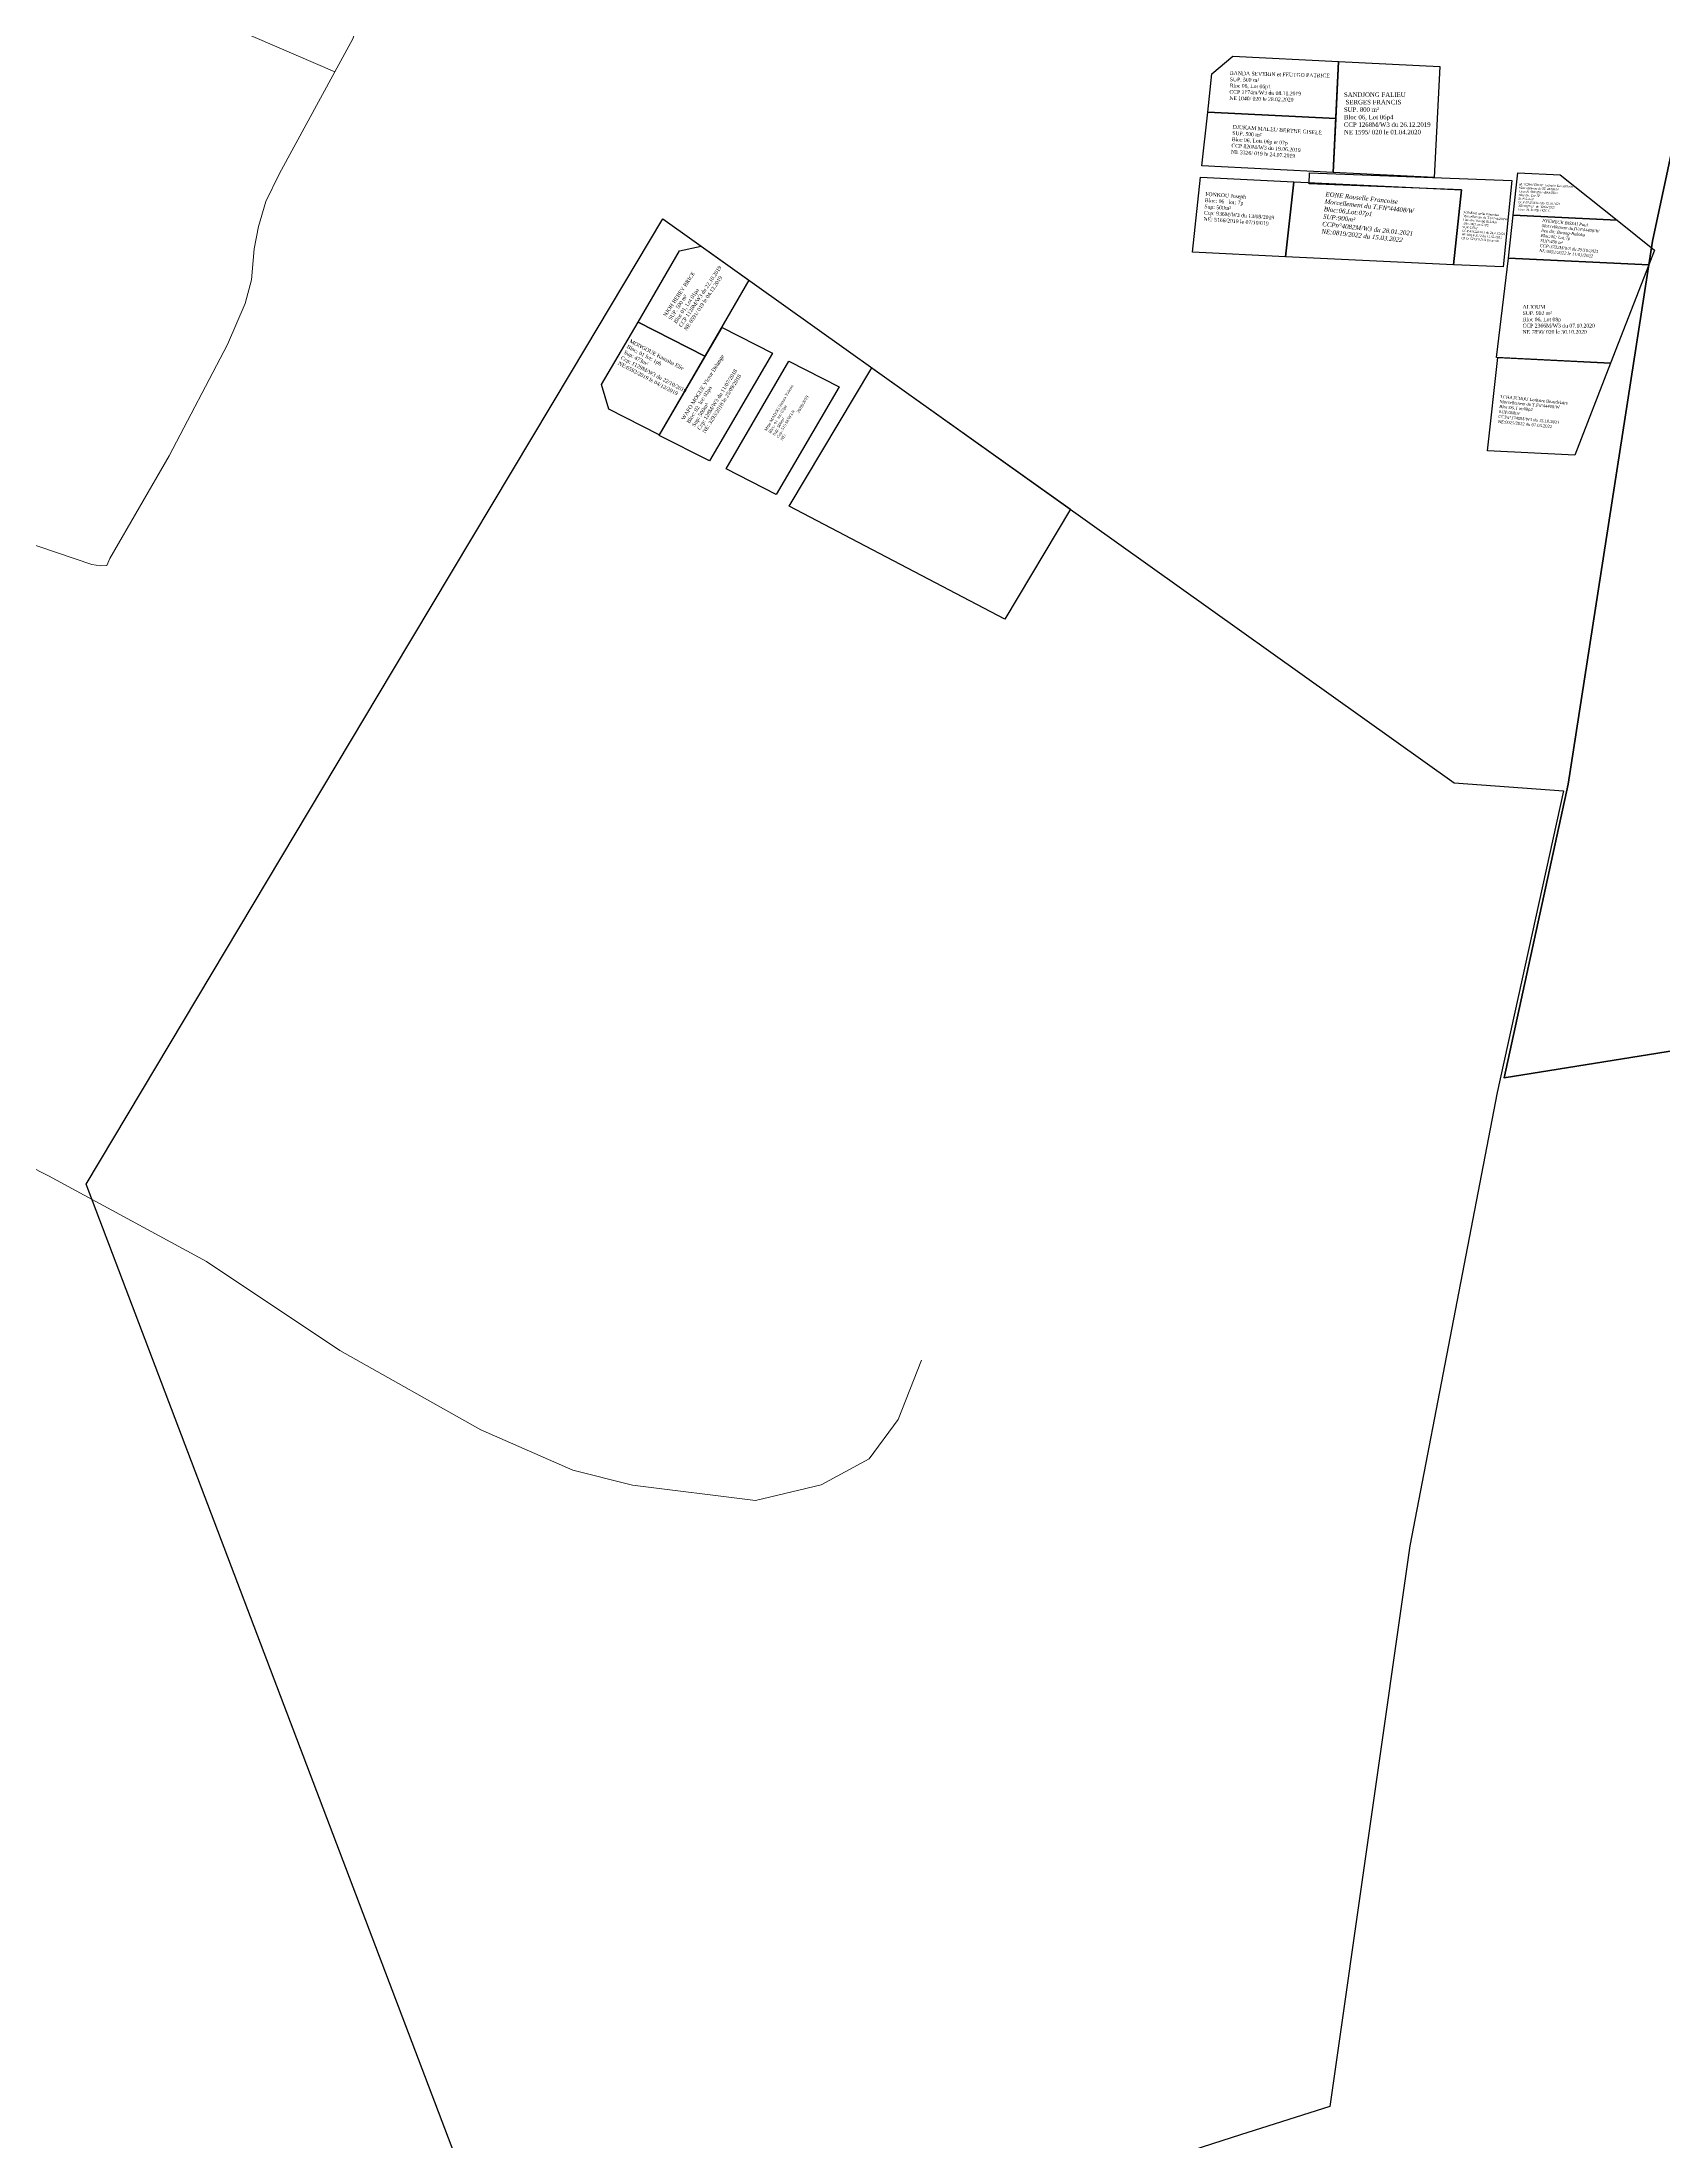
# Model space of a CAD drawing. Header units: millimetres. Extents: x 590121 to 927379, y 438565 to 1441738.
# Drawn here: x 591125 to 591558, y 439175 to 439736 of the extents above; entities that cross this region are included whole.
import ezdxf

# ---------------------------------------------------------------- set-up
doc = ezdxf.new("R2010")
doc.units = ezdxf.units.MM
doc.header["$LTSCALE"] = 10
for name, color, linetype in [('end maj 26 02 2021', 30, 'Continuous'), ('MAJ JANVIER 2022', 7, 'Continuous'), ('MAJ MARS', 7, 'Continuous')]:
    doc.layers.add(name, color=color, linetype=linetype)
doc.layers.add('Roads_others', color=24, linetype='Continuous', lineweight=9)
doc.styles.get("Standard").update_dxf_attribs({"font": 'arial.ttf'})
doc.styles.add('Times 1.0', font='times.ttf', dxfattribs={"width": 0.99, "height": 1})

msp = doc.modelspace()

# ---------------------------------------------------------------- linework, layer by layer
at = {"color": 7, "lineweight": 50, "flags": 128}
msp.add_lwpolyline([(591875.86, 438615.06), (591690.87, 438659.74), (591635.86, 438937.76), (591620.33, 439176.65), (591655.82, 439353.81), (591662.77, 439482.94), (591515.43, 439459.33), (591532.49, 439537.63), (591555.07, 439682.48), (591567.28, 439739.87), (591588.89, 439908.63), (591586.75, 440093), (591607.59, 440168.25), (591560.45, 440190.74), (591559.06, 440224.44), (591548.63, 440250.21), (591520.11, 440425.43), (591548.77, 440439.22), (591729.27, 440055.23), (591952.09, 439918.41)], dxfattribs=at)
at = {"flags": 128}
for points in [[(591463.56, 439700.78), (591517.49, 439698.67), (591515.2, 439675.66), (591501.91, 439676.18), (591504.08, 439696.17), (591463.44, 439697.78)], [(591513.73, 439651.44), (591543.85, 439649.96), (591534.3, 439625.41), (591511.01, 439626.55)], [(591513.73, 439651.44), (591543.85, 439649.96), (591534.3, 439625.41), (591511.01, 439626.55)]]:
    msp.add_lwpolyline(points, close=True, dxfattribs=at)
at = {"color": 5, "flags": 128}
for points in [[(591519.12, 439700.74), (591530.4, 439700.21), (591545.58, 439688.1), (591517.88, 439689.44)], [(591459.36, 439698.36), (591504.12, 439696.17), (591501.91, 439676.18), (591457.16, 439678.35)], [(591459.36, 439698.36), (591504.12, 439696.17), (591501.91, 439676.18), (591457.16, 439678.35)]]:
    msp.add_lwpolyline(points, close=True, dxfattribs=at)
at = {"layer": 'end maj 26 02 2021', "color": 3, "linetype": 'ByBlock', "ltscale": 0.0014}
for q in [(591567.28, 439739.87), (591532.49, 439537.63)]:
    msp.add_line((591555.07, 439682.48), q, dxfattribs=at)
at = {"layer": 'end maj 26 02 2021', "color": 150, "lineweight": -3, "flags": 128}
for points in [[(591443.07, 439731.85), (591471.31, 439730.46), (591470.56, 439715.28), (591436.42, 439716.97), (591437.53, 439727.13)], [(591443.07, 439731.85), (591471.31, 439730.46), (591470.56, 439715.28), (591436.42, 439716.97), (591437.53, 439727.13)], [(591443.07, 439731.85), (591471.31, 439730.46), (591470.56, 439715.28), (591436.42, 439716.97), (591437.53, 439727.13)], [(591443.07, 439731.85), (591471.31, 439730.46), (591470.56, 439715.28), (591436.42, 439716.97), (591437.53, 439727.13)], [(591443.07, 439731.85), (591471.31, 439730.46), (591470.56, 439715.28), (591436.42, 439716.97), (591437.53, 439727.13)], [(591443.07, 439731.85), (591471.31, 439730.46), (591470.56, 439715.28), (591436.42, 439716.97), (591437.53, 439727.13)], [(591471.31, 439730.46), (591498.28, 439729.14), (591496.83, 439699.54), (591469.85, 439700.87)], [(591471.31, 439730.46), (591498.28, 439729.14), (591496.83, 439699.54), (591469.85, 439700.87)], [(591471.31, 439730.46), (591498.28, 439729.14), (591496.83, 439699.54), (591469.85, 439700.87)], [(591471.31, 439730.46), (591498.28, 439729.14), (591496.83, 439699.54), (591469.85, 439700.87)], [(591471.31, 439730.46), (591498.28, 439729.14), (591496.83, 439699.54), (591469.85, 439700.87)], [(591471.31, 439730.46), (591498.28, 439729.14), (591496.83, 439699.54), (591469.85, 439700.87)], [(591436.42, 439716.97), (591470.56, 439715.28), (591469.85, 439700.86), (591434.84, 439702.59)], [(591436.42, 439716.97), (591470.56, 439715.28), (591469.85, 439700.86), (591434.84, 439702.59)], [(591436.42, 439716.97), (591470.56, 439715.28), (591469.85, 439700.86), (591434.84, 439702.59)], [(591436.42, 439716.97), (591470.56, 439715.28), (591469.85, 439700.86), (591434.84, 439702.59)], [(591436.42, 439716.97), (591470.56, 439715.28), (591469.85, 439700.86), (591434.84, 439702.59)], [(591436.42, 439716.97), (591470.56, 439715.28), (591469.85, 439700.86), (591434.84, 439702.59)], [(591301.3, 439681.19), (591314.04, 439672.1), (591302.28, 439651.81), (591284.45, 439660.93), (591295.53, 439679.92)], [(591301.3, 439681.19), (591314.04, 439672.1), (591302.28, 439651.81), (591284.45, 439660.93), (591295.53, 439679.92)], [(591301.3, 439681.19), (591314.04, 439672.1), (591302.28, 439651.81), (591284.45, 439660.93), (591295.53, 439679.92)], [(591301.3, 439681.19), (591314.04, 439672.1), (591302.28, 439651.81), (591284.45, 439660.93), (591295.53, 439679.92)], [(591516.63, 439678.01), (591554.05, 439676.18), (591543.85, 439649.96), (591513.44, 439651.44)], [(591516.63, 439678.01), (591554.05, 439676.18), (591543.85, 439649.96), (591513.44, 439651.44)], [(591516.63, 439678.01), (591554.05, 439676.18), (591543.85, 439649.96), (591513.44, 439651.44)], [(591516.63, 439678.01), (591554.05, 439676.18), (591543.85, 439649.96), (591513.44, 439651.44)], [(591516.63, 439678.01), (591554.05, 439676.18), (591543.85, 439649.96), (591513.44, 439651.44)], [(591516.63, 439678.01), (591554.05, 439676.18), (591543.85, 439649.96), (591513.44, 439651.44)]]:
    msp.add_lwpolyline(points, close=True, dxfattribs=at)
at = {"layer": 'end maj 26 02 2021', "color": 150}
for points in [[(591434.51, 439699.6), (591459.36, 439698.36), (591457.16, 439678.35), (591432.31, 439679.58)], [(591434.51, 439699.6), (591459.36, 439698.36), (591457.16, 439678.35), (591432.31, 439679.58)], [(591434.51, 439699.6), (591459.36, 439698.36), (591457.16, 439678.35), (591432.31, 439679.58)], [(591434.51, 439699.6), (591459.36, 439698.36), (591457.16, 439678.35), (591432.31, 439679.58)], [(591434.51, 439699.6), (591459.36, 439698.36), (591457.16, 439678.35), (591432.31, 439679.58)], [(591434.51, 439699.6), (591459.36, 439698.36), (591457.16, 439678.35), (591432.31, 439679.58)], [(591284.45, 439660.93), (591302.28, 439651.8), (591290.06, 439630.86), (591276.68, 439637.7), (591274.74, 439644.3)], [(591284.45, 439660.93), (591302.28, 439651.8), (591290.06, 439630.86), (591276.68, 439637.7), (591274.74, 439644.3)], [(591284.45, 439660.93), (591302.28, 439651.8), (591290.06, 439630.86), (591276.68, 439637.7), (591274.74, 439644.3)], [(591284.45, 439660.93), (591302.28, 439651.8), (591290.06, 439630.86), (591276.68, 439637.7), (591274.74, 439644.3)], [(591284.45, 439660.93), (591302.28, 439651.8), (591290.06, 439630.86), (591276.68, 439637.7), (591274.74, 439644.3)], [(591284.45, 439660.93), (591302.28, 439651.8), (591290.06, 439630.86), (591276.68, 439637.7), (591274.74, 439644.3)], [(591306.9, 439659.51), (591320.27, 439652.67), (591303.48, 439623.88), (591290.1, 439630.71)], [(591306.9, 439659.51), (591320.27, 439652.67), (591303.48, 439623.88), (591290.1, 439630.71)], [(591306.9, 439659.51), (591320.27, 439652.67), (591303.48, 439623.88), (591290.1, 439630.71)], [(591306.9, 439659.51), (591320.27, 439652.67), (591303.48, 439623.88), (591290.1, 439630.71)], [(591306.9, 439659.51), (591320.27, 439652.67), (591303.48, 439623.88), (591290.1, 439630.71)], [(591306.9, 439659.51), (591320.27, 439652.67), (591303.48, 439623.88), (591290.1, 439630.71)], [(591324.69, 439650.52), (591338.08, 439643.67), (591321.29, 439614.9), (591307.91, 439621.74)], [(591324.69, 439650.52), (591338.08, 439643.67), (591321.29, 439614.9), (591307.91, 439621.74)], [(591324.69, 439650.52), (591338.08, 439643.67), (591321.29, 439614.9), (591307.91, 439621.74)], [(591324.69, 439650.52), (591338.08, 439643.67), (591321.29, 439614.9), (591307.91, 439621.74)], [(591324.69, 439650.52), (591338.08, 439643.67), (591321.29, 439614.9), (591307.91, 439621.74)], [(591324.69, 439650.52), (591338.08, 439643.67), (591321.29, 439614.9), (591307.91, 439621.74)]]:
    msp.add_lwpolyline(points, close=True, dxfattribs=at)
at = {"layer": 'end maj 26 02 2021', "color": 3, "flags": 128}
msp.add_lwpolyline([(591291.05, 439688.5), (591502.12, 439537.98), (591531.3, 439535.83), (591513.58, 439455.34), (591490.29, 439334.39), (591468.92, 439184.81), (591445.11, 439177.24), (591429.9, 439172.4), (591423.69, 439144.06), (591421.57, 439134.41), (591410.1, 439082.09), (591408.33, 439074), (591401.72, 439043.88), (591325.72, 438934.85), (591252.34, 439127.88), (591137.26, 439430.92), (591218.99, 439567.81), (591266.68, 439647.66)], close=True, dxfattribs=at)
msp.add_lwpolyline([(591291.05, 439688.5), (591502.12, 439537.98), (591531.3, 439535.83), (591513.58, 439455.34), (591490.29, 439334.39), (591468.92, 439184.81), (591445.11, 439177.24), (591429.9, 439172.4), (591423.69, 439144.06), (591421.57, 439134.41), (591410.1, 439082.09), (591408.33, 439074), (591401.72, 439043.88), (591325.72, 438934.85), (591252.34, 439127.88), (591137.26, 439430.92), (591218.99, 439567.81), (591266.68, 439647.66)], close=True, dxfattribs=at)
msp.add_lwpolyline([(591291.05, 439688.5), (591502.12, 439537.98), (591531.3, 439535.83), (591513.58, 439455.34), (591490.29, 439334.39), (591468.92, 439184.81), (591445.11, 439177.24), (591429.9, 439172.4), (591423.69, 439144.06), (591421.57, 439134.41), (591410.1, 439082.09), (591408.33, 439074), (591401.72, 439043.88), (591325.72, 438934.85), (591252.34, 439127.88), (591137.26, 439430.92), (591218.99, 439567.81), (591266.68, 439647.66)], close=True, dxfattribs=at)
msp.add_lwpolyline([(591291.05, 439688.5), (591502.12, 439537.98), (591531.3, 439535.83), (591513.58, 439455.34), (591490.29, 439334.39), (591468.92, 439184.81), (591445.11, 439177.24), (591429.9, 439172.4), (591423.69, 439144.06), (591421.57, 439134.41), (591410.1, 439082.09), (591408.33, 439074), (591401.72, 439043.88), (591325.72, 438934.85), (591252.34, 439127.88), (591137.26, 439430.92), (591218.99, 439567.81), (591266.68, 439647.66)], close=True, dxfattribs=at)
msp.add_lwpolyline([(591291.05, 439688.5), (591502.12, 439537.98), (591531.3, 439535.83), (591513.58, 439455.34), (591490.29, 439334.39), (591468.92, 439184.81), (591445.11, 439177.24), (591429.9, 439172.4), (591423.69, 439144.06), (591421.57, 439134.41), (591410.1, 439082.09), (591408.33, 439074), (591401.72, 439043.88), (591325.72, 438934.85), (591252.34, 439127.88), (591137.26, 439430.92), (591218.99, 439567.81), (591266.68, 439647.66)], close=True, dxfattribs=at)
msp.add_lwpolyline([(591291.05, 439688.5), (591502.12, 439537.98), (591531.3, 439535.83), (591513.58, 439455.34), (591490.29, 439334.39), (591468.92, 439184.81), (591445.11, 439177.24), (591429.9, 439172.4), (591423.69, 439144.06), (591421.57, 439134.41), (591410.1, 439082.09), (591408.33, 439074), (591401.72, 439043.88), (591325.72, 438934.85), (591252.34, 439127.88), (591137.26, 439430.92), (591218.99, 439567.81), (591266.68, 439647.66)], close=True, dxfattribs=at)
at = {"layer": 'end maj 26 02 2021', "color": 150}
msp.add_lwpolyline([(591324.69, 439650.52), (591338.08, 439643.67), (591321.29, 439614.9), (591307.91, 439621.74)], dxfattribs=at)
msp.add_lwpolyline([(591324.69, 439650.52), (591338.08, 439643.67), (591321.29, 439614.9), (591307.91, 439621.74)], dxfattribs=at)
msp.add_lwpolyline([(591324.69, 439650.52), (591338.08, 439643.67), (591321.29, 439614.9), (591307.91, 439621.74)], dxfattribs=at)
msp.add_lwpolyline([(591324.69, 439650.52), (591338.08, 439643.67), (591321.29, 439614.9), (591307.91, 439621.74)], dxfattribs=at)
msp.add_lwpolyline([(591324.69, 439650.52), (591338.08, 439643.67), (591321.29, 439614.9), (591307.91, 439621.74)], dxfattribs=at)
msp.add_lwpolyline([(591324.69, 439650.52), (591338.08, 439643.67), (591321.29, 439614.9), (591307.91, 439621.74)], dxfattribs=at)
at = {"layer": 'end maj 26 02 2021', "color": 150, "linetype": 'ByBlock', "lineweight": -3, "ltscale": 0.0014, "flags": 128}
msp.add_lwpolyline([(591346.81, 439648.74), (591399.75, 439610.99), (591382.25, 439581.68), (591324.76, 439611.8)], close=True, dxfattribs=at)
msp.add_lwpolyline([(591346.81, 439648.74), (591399.75, 439610.99), (591382.25, 439581.68), (591324.76, 439611.8)], close=True, dxfattribs=at)
msp.add_lwpolyline([(591346.81, 439648.74), (591399.75, 439610.99), (591382.25, 439581.68), (591324.76, 439611.8)], close=True, dxfattribs=at)
msp.add_lwpolyline([(591346.81, 439648.74), (591399.75, 439610.99), (591382.25, 439581.68), (591324.76, 439611.8)], close=True, dxfattribs=at)
msp.add_lwpolyline([(591346.81, 439648.74), (591399.75, 439610.99), (591382.25, 439581.68), (591324.76, 439611.8)], close=True, dxfattribs=at)
msp.add_lwpolyline([(591346.81, 439648.74), (591399.75, 439610.99), (591382.25, 439581.68), (591324.76, 439611.8)], close=True, dxfattribs=at)
at = {"layer": 'MAJ JANVIER 2022', "lineweight": -3, "flags": 128}
msp.add_lwpolyline([(591517.88, 439689.44), (591545.58, 439688.1), (591555.58, 439680.12), (591554.05, 439676.18), (591516.63, 439678.01)], close=True, dxfattribs=at)
msp.add_lwpolyline([(591517.88, 439689.44), (591545.58, 439688.1), (591555.58, 439680.12), (591554.05, 439676.18), (591516.63, 439678.01)], close=True, dxfattribs=at)
at = {"layer": 'MAJ JANVIER 2022', "color": 5, "lineweight": -3, "flags": 128}
msp.add_lwpolyline([(591517.88, 439689.44), (591545.58, 439688.1), (591555.58, 439680.12), (591554.05, 439676.18), (591516.63, 439678.01)], close=True, dxfattribs=at)
msp.add_lwpolyline([(591517.88, 439689.44), (591545.58, 439688.1), (591555.58, 439680.12), (591554.05, 439676.18), (591516.63, 439678.01)], close=True, dxfattribs=at)
at = {"layer": 'MAJ MARS', "flags": 128}
msp.add_lwpolyline([(591513.73, 439651.44), (591543.85, 439649.96), (591534.3, 439625.41), (591511.01, 439626.55)], close=True, dxfattribs=at)
msp.add_lwpolyline([(591513.73, 439651.44), (591543.85, 439649.96), (591534.3, 439625.41), (591511.01, 439626.55)], close=True, dxfattribs=at)
msp.add_lwpolyline([(591513.73, 439651.44), (591543.85, 439649.96), (591534.3, 439625.41), (591511.01, 439626.55)], close=True, dxfattribs=at)
msp.add_lwpolyline([(591513.73, 439651.44), (591543.85, 439649.96), (591534.3, 439625.41), (591511.01, 439626.55)], close=True, dxfattribs=at)
at = {"layer": 'Roads_others'}
for points in [[(590721.3, 439927.11), (590723.79, 439928.22), (590726.73, 439928.16), (590730.53, 439926.6), (590735.23, 439923.58), (590741.52, 439920.4), (590770.11, 439912.07), (590776.59, 439909.57), (590817.78, 439889.71), (590843.11, 439877.46), (590849.51, 439873.92), (590853.61, 439872.15), (590858.67, 439870.82), (590866.71, 439868.61), (590926.14, 439843.39), (590969.93, 439824.94), (591020.5, 439802.8), (591082.91, 439775.06), (591155.9, 439748.37), (591203.56, 439727.71)], [(591142.72, 439595.98), (591143.58, 439597.88), (591159.37, 439625.24), (591174.98, 439654.99), (591179.65, 439665.86), (591181.36, 439672.23), (591182.09, 439680.51), (591183.21, 439686.42), (591185.21, 439693.08), (591188.78, 439700.56), (591203.56, 439727.71), (591208.39, 439736.51), (591210.55, 439742.8), (591213.21, 439757.29), (591218.97, 439804.63), (591220.61, 439812.17)], [(590676.29, 439790.71), (590718.14, 439774.62), (590773.4, 439750.72), (590865.6, 439709.18), (590978.96, 439662.71), (591070.87, 439620.05), (591082.66, 439615.3), (591138.78, 439596.27), (591141.09, 439595.86), (591142.72, 439595.98)], [(591026.93, 439484.09), (591127.18, 439433.16), (591169.34, 439410.28), (591204.95, 439386.51), (591242.49, 439365.4), (591267.07, 439354.62), (591283.01, 439350.65), (591315.76, 439346.53), (591333.32, 439350.7), (591346.13, 439357.66), (591353.85, 439368.16), (591360.09, 439383.92)]]:
    msp.add_lwpolyline(points, dxfattribs=at)

# ---------------------------------------------------------------- texts
at = {"attachment_point": 1}
for s, insert, char_height, width, rotation in [('{\\fTimes New Roman|b0|i1|c0|p18;EONE Rouselle Francoise\\P\\C1;Morcellement du T.FNº44408/W\\C256;\\PBloc:06,Lot:07p1\\PSUP:900m²\\PCCPn%%D4082M/W3 du 28.01.2021\\PNE:0819/2022 du 15.03.2022}', (591467.87, 439695.71), 1.2, 24.0213, 353.8545), ('{\\fTimes New Roman|b0|i1|c0|p18;EONE Rouselle Francoise\\P\\C1;Morcellement du T.FNº44408/W\\C256;\\PBloc:06,Lot:07p1\\PSUP:900m²\\PCCPn%%D4082M/W3 du 28.01.2021\\PNE:0819/2022 du 15.03.2022}', (591467.87, 439695.71), 1.2, 24.0213, 353.8545), ('{\\fTimes New Roman|b0|i0|c0|p18;EONE Rouselle Francoise\\P\\C1;Morcellement du T.Fn%%D44408/W\\P\\C256;Lieu-dit: Bwang-Bakoko\\P Bloc:06;Lot: 07P2\\C1;\\P\\C256;SUP:427m²\\PCCP:4244M/W3 du 24.03.2022\\PNE:0814/2022 du 11.05.2022\\PGEO: CHATUEN Francois}', (591504.64, 439690.54), 0.592, 20.0958, 355.5079), ('{\\fTimes New Roman|b0|i0|c0|p18;TCHATCHOU Lothaire Beaudelaire\\PMorcellement du T.Fn%%D44408/W\\PBloc:06, Lot:08p2\\PSUP:668m²\\PCCPn%%D3745M/W3 du 15.10.2021\\PNE:0025/2022 du 07.03.2022}', (591514.47, 439641.47), 0.8, 19.9892, 354.4261), ('{\\fTimes New Roman|b0|i0|c0|p18;TCHATCHOU Lothaire Beaudelaire\\PMorcellement du T.Fn%%D44408/W\\PBloc:06, Lot:08p2\\PSUP:668m²\\PCCPn%%D3745M/W3 du 15.10.2021\\PNE:0025/2022 du 07.03.2022}', (591514.47, 439641.47), 0.8, 19.9892, 354.4261)]:
    msp.add_mtext(s, dxfattribs=dict(at, insert=insert, char_height=char_height, width=width, rotation=rotation))
at = {"color": 7, "insert": (591519.45, 439698.03), "char_height": 0.5766, "width": 36.4156, "attachment_point": 1, "rotation": 357.4118}
msp.add_mtext('{\\fTimes New Roman|b0|i1|c0|p18;M. TCHATCHOU  Lothaire Beaudelaire \\P\\C1;Morcellement du TF 44408/W\\P\\C7;Lieu-dit :BWANG -BAKOKO\\PBloc 06 , Lot 7P\\PSUP:221m²\\PCCP:3745M/W3 du 15.10.2021\\PNE:6927/22  du 30/06/2022\\PGeo : M. SONE ERIC G.}', dxfattribs=at)
at = {"layer": 'end maj 26 02 2021', "color": 150, "linetype": 'ByBlock', "lineweight": -3, "ltscale": 0.0014, "char_height": 1, "attachment_point": 1, "style": 'Times 1.0'}
for s, insert, width, rotation in [('{\\C256;BANDA SEVERIN et FEUTGO PATRICE\\PSUP. 500 m²\\PBloc 06, Lot 06p1\\PCCP 1174m/W3 du 08.11.2019\\PNE 1040/ 020 le 28.02.2020}', (591442.34, 439727.87), 62.5828, 358.4712), ('{\\C256;BANDA SEVERIN et FEUTGO PATRICE\\PSUP. 500 m²\\PBloc 06, Lot 06p1\\PCCP 1174m/W3 du 08.11.2019\\PNE 1040/ 020 le 28.02.2020}', (591442.34, 439727.87), 62.5828, 358.4712), ('{\\C256;BANDA SEVERIN et FEUTGO PATRICE\\PSUP. 500 m²\\PBloc 06, Lot 06p1\\PCCP 1174m/W3 du 08.11.2019\\PNE 1040/ 020 le 28.02.2020}', (591442.34, 439727.87), 62.5828, 358.4712), ('{\\C256;BANDA SEVERIN et FEUTGO PATRICE\\PSUP. 500 m²\\PBloc 06, Lot 06p1\\PCCP 1174m/W3 du 08.11.2019\\PNE 1040/ 020 le 28.02.2020}', (591442.34, 439727.87), 62.5828, 358.4712), ('{\\C256;BANDA SEVERIN et FEUTGO PATRICE\\PSUP. 500 m²\\PBloc 06, Lot 06p1\\PCCP 1174m/W3 du 08.11.2019\\PNE 1040/ 020 le 28.02.2020}', (591442.34, 439727.87), 62.5828, 358.4712), ('{\\C256;BANDA SEVERIN et FEUTGO PATRICE\\PSUP. 500 m²\\PBloc 06, Lot 06p1\\PCCP 1174m/W3 du 08.11.2019\\PNE 1040/ 020 le 28.02.2020}', (591442.34, 439727.87), 62.5828, 358.4712), ('{\\C256;DJUKAM MALEU BERTHE GISELE\\PSUP. 500 m²\\PBloc 06, Lots 06p et 07p\\PCCP 820M/W3 du 19.06.2019\\PNE 3326/ 019 le 24.07.2019}', (591443.09, 439713.55), 31.3393, 356.1181), ('{\\C256;DJUKAM MALEU BERTHE GISELE\\PSUP. 500 m²\\PBloc 06, Lots 06p et 07p\\PCCP 820M/W3 du 19.06.2019\\PNE 3326/ 019 le 24.07.2019}', (591443.09, 439713.55), 31.3393, 356.1181), ('{\\C256;DJUKAM MALEU BERTHE GISELE\\PSUP. 500 m²\\PBloc 06, Lots 06p et 07p\\PCCP 820M/W3 du 19.06.2019\\PNE 3326/ 019 le 24.07.2019}', (591443.09, 439713.55), 31.3393, 356.1181), ('{\\C256;DJUKAM MALEU BERTHE GISELE\\PSUP. 500 m²\\PBloc 06, Lots 06p et 07p\\PCCP 820M/W3 du 19.06.2019\\PNE 3326/ 019 le 24.07.2019}', (591443.09, 439713.55), 31.3393, 356.1181), ('{\\C256;DJUKAM MALEU BERTHE GISELE\\PSUP. 500 m²\\PBloc 06, Lots 06p et 07p\\PCCP 820M/W3 du 19.06.2019\\PNE 3326/ 019 le 24.07.2019}', (591443.09, 439713.55), 31.3393, 356.1181), ('{\\C256;DJUKAM MALEU BERTHE GISELE\\PSUP. 500 m²\\PBloc 06, Lots 06p et 07p\\PCCP 820M/W3 du 19.06.2019\\PNE 3326/ 019 le 24.07.2019}', (591443.09, 439713.55), 31.3393, 356.1181), ('{\\C256;NJOH BEBEY BRICE\\PSUP. 500 m²\\PBloc 01, Lot 01pa\\PCCP 1128M/W3 du 22.10.2019\\PNE 6591/ 019 le 04.12.2019}', (591291.07, 439662.84), 45.1148, 56.1525), ('{\\C256;NJOH BEBEY BRICE\\PSUP. 500 m²\\PBloc 01, Lot 01pa\\PCCP 1128M/W3 du 22.10.2019\\PNE 6591/ 019 le 04.12.2019}', (591291.07, 439662.84), 45.1148, 56.1525), ('{\\C256;NJOH BEBEY BRICE\\PSUP. 500 m²\\PBloc 01, Lot 01pa\\PCCP 1128M/W3 du 22.10.2019\\PNE 6591/ 019 le 04.12.2019}', (591291.07, 439662.84), 45.1148, 56.1525), ('{\\C256;NJOH BEBEY BRICE\\PSUP. 500 m²\\PBloc 01, Lot 01pa\\PCCP 1128M/W3 du 22.10.2019\\PNE 6591/ 019 le 04.12.2019}', (591291.07, 439662.84), 45.1148, 56.1525)]:
    msp.add_mtext(s, dxfattribs=dict(at, insert=insert, width=width, rotation=rotation))
at = {"layer": 'end maj 26 02 2021', "color": 150, "linetype": 'ByBlock', "lineweight": -3, "ltscale": 0.0014, "attachment_point": 1, "style": 'Times 1.0'}
for s, insert, char_height, width in [('{\\C256;SANDJONG FALIEU\\P SERGES FRANCIS\\PSUP. 800 m²\\PBloc 06, Lot 06p4\\PCCP 1268M/W3 du 26.12.2019\\PNE 1595/ 020 le 01.04.2020}', (591472.71, 439722.22), 1.2, 89.7368), ('{\\C256;SANDJONG FALIEU\\P SERGES FRANCIS\\PSUP. 800 m²\\PBloc 06, Lot 06p4\\PCCP 1268M/W3 du 26.12.2019\\PNE 1595/ 020 le 01.04.2020}', (591472.71, 439722.22), 1.2, 89.7368), ('{\\C256;SANDJONG FALIEU\\P SERGES FRANCIS\\PSUP. 800 m²\\PBloc 06, Lot 06p4\\PCCP 1268M/W3 du 26.12.2019\\PNE 1595/ 020 le 01.04.2020}', (591472.71, 439722.22), 1.2, 89.7368), ('{\\C256;SANDJONG FALIEU\\P SERGES FRANCIS\\PSUP. 800 m²\\PBloc 06, Lot 06p4\\PCCP 1268M/W3 du 26.12.2019\\PNE 1595/ 020 le 01.04.2020}', (591472.71, 439722.22), 1.2, 89.7368), ('{\\C256;SANDJONG FALIEU\\P SERGES FRANCIS\\PSUP. 800 m²\\PBloc 06, Lot 06p4\\PCCP 1268M/W3 du 26.12.2019\\PNE 1595/ 020 le 01.04.2020}', (591472.71, 439722.22), 1.2, 89.7368), ('{\\C256;SANDJONG FALIEU\\P SERGES FRANCIS\\PSUP. 800 m²\\PBloc 06, Lot 06p4\\PCCP 1268M/W3 du 26.12.2019\\PNE 1595/ 020 le 01.04.2020}', (591472.71, 439722.22), 1.2, 89.7368), ('{\\C256;ALIOUM \\PSUP. 902 m²\\PBloc 06, Lot 08p\\PCCP 2366M/W3 du 07.10.2020\\PNE 7856/ 020 le 30.10.2020}', (591520.38, 439665.48), 1, 74.9279), ('{\\C256;ALIOUM \\PSUP. 902 m²\\PBloc 06, Lot 08p\\PCCP 2366M/W3 du 07.10.2020\\PNE 7856/ 020 le 30.10.2020}', (591520.38, 439665.48), 1, 74.9279), ('{\\C256;ALIOUM \\PSUP. 902 m²\\PBloc 06, Lot 08p\\PCCP 2366M/W3 du 07.10.2020\\PNE 7856/ 020 le 30.10.2020}', (591520.38, 439665.48), 1, 74.9279), ('{\\C256;ALIOUM \\PSUP. 902 m²\\PBloc 06, Lot 08p\\PCCP 2366M/W3 du 07.10.2020\\PNE 7856/ 020 le 30.10.2020}', (591520.38, 439665.48), 1, 74.9279), ('{\\C256;ALIOUM \\PSUP. 902 m²\\PBloc 06, Lot 08p\\PCCP 2366M/W3 du 07.10.2020\\PNE 7856/ 020 le 30.10.2020}', (591520.38, 439665.48), 1, 74.9279), ('{\\C256;ALIOUM \\PSUP. 902 m²\\PBloc 06, Lot 08p\\PCCP 2366M/W3 du 07.10.2020\\PNE 7856/ 020 le 30.10.2020}', (591520.38, 439665.48), 1, 74.9279)]:
    msp.add_mtext(s, dxfattribs=dict(at, insert=insert, char_height=char_height, width=width))
at = {"layer": 'end maj 26 02 2021', "attachment_point": 1}
for s, width, gutter_width, heights, insert, char_height, rotation in [('{\\fTimes New Roman|b0|i0|c0|p18;FONKOU Joseph\\PBloc: 06   lot: 7p\\PSup: 500m²\\PCcp: 936M/W3 du 13/08/2019\\PNE: 5166/2019 le 07/10/019}', 56.1793, 12.5, [24.82], (591435.79, 439695.62), 1, 355.8742), ('{\\fTimes New Roman|b0|i0|c0|p18;FONKOU Joseph\\PBloc: 06   lot: 7p\\PSup: 500m²\\PCcp: 936M/W3 du 13/08/2019\\PNE: 5166/2019 le 07/10/019}', 56.1793, 12.5, [24.82], (591435.79, 439695.62), 1, 355.8742), ('{\\fTimes New Roman|b0|i0|c0|p18;FONKOU Joseph\\PBloc: 06   lot: 7p\\PSup: 500m²\\PCcp: 936M/W3 du 13/08/2019\\PNE: 5166/2019 le 07/10/019}', 56.1793, 12.5, [24.82], (591435.79, 439695.62), 1, 355.8742), ('{\\fTimes New Roman|b0|i0|c0|p18;FONKOU Joseph\\PBloc: 06   lot: 7p\\PSup: 500m²\\PCcp: 936M/W3 du 13/08/2019\\PNE: 5166/2019 le 07/10/019}', 56.1793, 12.5, [24.82], (591435.79, 439695.62), 1, 355.8742), ('{\\fTimes New Roman|b0|i0|c0|p18;FONKOU Joseph\\PBloc: 06   lot: 7p\\PSup: 500m²\\PCcp: 936M/W3 du 13/08/2019\\PNE: 5166/2019 le 07/10/019}', 56.1793, 12.5, [24.82], (591435.79, 439695.62), 1, 355.8742), ('{\\fTimes New Roman|b0|i0|c0|p18;FONKOU Joseph\\PBloc: 06   lot: 7p\\PSup: 500m²\\PCcp: 936M/W3 du 13/08/2019\\PNE: 5166/2019 le 07/10/019}', 56.1793, 12.5, [24.82], (591435.79, 439695.62), 1, 355.8742), ('{\\fTimes New Roman|b0|i0|c0|p18;MONGOUE Kamaha Elie\\PBloc: 01 lot: 1pb\\PSup: 473m²\\PCcp: 1129M/W3 du 22/10/2019\\PNE:6592/2019 le 04/12/2019}', 186.0207, 12.5, [70.35], (591282.55, 439656.42), 1, 332.2636), ('{\\fTimes New Roman|b0|i0|c0|p18;MONGOUE Kamaha Elie\\PBloc: 01 lot: 1pb\\PSup: 473m²\\PCcp: 1129M/W3 du 22/10/2019\\PNE:6592/2019 le 04/12/2019}', 186.0207, 12.5, [70.35], (591282.55, 439656.42), 1, 332.2636), ('{\\fTimes New Roman|b0|i0|c0|p18;MONGOUE Kamaha Elie\\PBloc: 01 lot: 1pb\\PSup: 473m²\\PCcp: 1129M/W3 du 22/10/2019\\PNE:6592/2019 le 04/12/2019}', 186.0207, 12.5, [70.35], (591282.55, 439656.42), 1, 332.2636), ('{\\fTimes New Roman|b0|i0|c0|p18;MONGOUE Kamaha Elie\\PBloc: 01 lot: 1pb\\PSup: 473m²\\PCcp: 1129M/W3 du 22/10/2019\\PNE:6592/2019 le 04/12/2019}', 186.0207, 12.5, [70.35], (591282.55, 439656.42), 1, 332.2636), ('{\\fTimes New Roman|b0|i0|c0|p18;WAFO MOGUE Victor Delange\\PBloc: 02  lot: 02pa\\PSup: 500m²\\PCcp: 128M/W3 du 11/07/2018\\PNE: 3293/2018 le 25/09/2018}', 126.739, 12.5, [36.53], (591295.89, 439635.21), 1, 57.9772), ('{\\fTimes New Roman|b0|i0|c0|p18;WAFO MOGUE Victor Delange\\PBloc: 02  lot: 02pa\\PSup: 500m²\\PCcp: 128M/W3 du 11/07/2018\\PNE: 3293/2018 le 25/09/2018}', 126.739, 12.5, [36.53], (591295.89, 439635.21), 1, 57.9772), ('{\\fTimes New Roman|b0|i0|c0|p18;WAFO MOGUE Victor Delange\\PBloc: 02  lot: 02pa\\PSup: 500m²\\PCcp: 128M/W3 du 11/07/2018\\PNE: 3293/2018 le 25/09/2018}', 126.739, 12.5, [36.53], (591295.89, 439635.21), 1, 57.9772), ('{\\fTimes New Roman|b0|i0|c0|p18;WAFO MOGUE Victor Delange\\PBloc: 02  lot: 02pa\\PSup: 500m²\\PCcp: 128M/W3 du 11/07/2018\\PNE: 3293/2018 le 25/09/2018}', 126.739, 12.5, [36.53], (591295.89, 439635.21), 1, 57.9772), ('{\\fTimes New Roman|b0|i0|c0|p18;WAFO MOGUE Victor Delange\\PBloc: 02  lot: 02pa\\PSup: 500m²\\PCcp: 128M/W3 du 11/07/2018\\PNE: 3293/2018 le 25/09/2018}', 126.739, 12.5, [36.53], (591295.89, 439635.21), 1, 57.9772), ('{\\fTimes New Roman|b0|i0|c0|p18;WAFO MOGUE Victor Delange\\PBloc: 02  lot: 02pa\\PSup: 500m²\\PCcp: 128M/W3 du 11/07/2018\\PNE: 3293/2018 le 25/09/2018}', 126.739, 12.5, [36.53], (591295.89, 439635.21), 1, 57.9772), ('{\\fTimes New Roman|b0|i0|c0|p18;Mme MADOG Serena Valerie\\PBloc: 01  lot: 03pa\\PSup: 500m²\\PCcp: 515 M/W3 le 22/03/2019\\PNE: 4258/2019 le 26/09/2019}', 59.6164, 12.97, [24.39], (591318.1, 439632.19), 0.75, 59.4959), ('{\\fTimes New Roman|b0|i0|c0|p18;Mme MADOG Serena Valerie\\PBloc: 01  lot: 03pa\\PSup: 500m²\\PCcp: 515 M/W3 le 22/03/2019\\PNE: 4258/2019 le 26/09/2019}', 59.6164, 12.97, [24.39], (591318.1, 439632.19), 0.75, 59.4959), ('{\\fTimes New Roman|b0|i0|c0|p18;Mme MADOG Serena Valerie\\PBloc: 01  lot: 03pa\\PSup: 500m²\\PCcp: 515 M/W3 le 22/03/2019\\PNE: 4258/2019 le 26/09/2019}', 59.6164, 12.97, [24.39], (591318.1, 439632.19), 0.75, 59.4959), ('{\\fTimes New Roman|b0|i0|c0|p18;Mme MADOG Serena Valerie\\PBloc: 01  lot: 03pa\\PSup: 500m²\\PCcp: 515 M/W3 le 22/03/2019\\PNE: 4258/2019 le 26/09/2019}', 59.6164, 12.97, [24.39], (591318.1, 439632.19), 0.75, 59.4959), ('{\\fTimes New Roman|b0|i0|c0|p18;Mme MADOG Serena Valerie\\PBloc: 01  lot: 03pa\\PSup: 500m²\\PCcp: 515 M/W3 le 22/03/2019\\PNE: 4258/2019 le 26/09/2019}', 59.6164, 12.97, [24.39], (591318.1, 439632.19), 0.75, 59.4959), ('{\\fTimes New Roman|b0|i0|c0|p18;Mme MADOG Serena Valerie\\PBloc: 01  lot: 03pa\\PSup: 500m²\\PCcp: 515 M/W3 le 22/03/2019\\PNE: 4258/2019 le 26/09/2019}', 59.6164, 12.97, [24.39], (591318.1, 439632.19), 0.75, 59.4959)]:
    msp.add_mtext_dynamic_manual_height_columns(s, width=width, gutter_width=gutter_width, heights=heights, dxfattribs=dict(at, insert=insert, char_height=char_height, rotation=rotation))
at = {"layer": 'MAJ JANVIER 2022', "insert": (591525.69, 439688.47), "char_height": 0.8079, "attachment_point": 1, "rotation": 354.0788}
msp.add_mtext_dynamic_manual_height_columns('{\\fTimes New Roman|b0|i1|c0|p18;NYEMECK BISSAI Paul\\PMorcellement duTFn°44408/W\\Plieu dit: Bwang-Bakoko\\PBloc:06; Lot:7p\\PSUP:400 m²\\PCCP:3733M/W3 du 29/10/2021\\PNE:0032/2022 le 11/01/2022}', width=53.6759, gutter_width=12.5, heights=[27.44], dxfattribs=at)
msp.add_mtext_dynamic_manual_height_columns('{\\fTimes New Roman|b0|i1|c0|p18;NYEMECK BISSAI Paul\\PMorcellement duTFn°44408/W\\Plieu dit: Bwang-Bakoko\\PBloc:06; Lot:7p\\PSUP:400 m²\\PCCP:3733M/W3 du 29/10/2021\\PNE:0032/2022 le 11/01/2022}', width=53.6759, gutter_width=12.5, heights=[27.44], dxfattribs=at)
msp.add_mtext_dynamic_manual_height_columns('{\\fTimes New Roman|b0|i1|c0|p18;NYEMECK BISSAI Paul\\PMorcellement duTFn°44408/W\\Plieu dit: Bwang-Bakoko\\PBloc:06; Lot:7p\\PSUP:400 m²\\PCCP:3733M/W3 du 29/10/2021\\PNE:0032/2022 le 11/01/2022}', width=53.6759, gutter_width=12.5, heights=[27.44], dxfattribs=at)
msp.add_mtext_dynamic_manual_height_columns('{\\fTimes New Roman|b0|i1|c0|p18;NYEMECK BISSAI Paul\\PMorcellement duTFn°44408/W\\Plieu dit: Bwang-Bakoko\\PBloc:06; Lot:7p\\PSUP:400 m²\\PCCP:3733M/W3 du 29/10/2021\\PNE:0032/2022 le 11/01/2022}', width=53.6759, gutter_width=12.5, heights=[27.44], dxfattribs=at)
at = {"layer": 'MAJ MARS', "insert": (591514.47, 439641.47), "char_height": 0.8, "width": 19.9892, "attachment_point": 1, "rotation": 354.4261}
msp.add_mtext('{\\fTimes New Roman|b0|i0|c0|p18;TCHATCHOU Lothaire Beaudelaire\\PMorcellement du T.Fn%%D44408/W\\PBloc:06, Lot:08p2\\PSUP:668m²\\PCCPn%%D3745M/W3 du 15.10.2021\\PNE:0025/2022 du 22.02.2022}', dxfattribs=at)
msp.add_mtext('{\\fTimes New Roman|b0|i0|c0|p18;TCHATCHOU Lothaire Beaudelaire\\PMorcellement du T.Fn%%D44408/W\\PBloc:06, Lot:08p2\\PSUP:668m²\\PCCPn%%D3745M/W3 du 15.10.2021\\PNE:0025/2022 du 22.02.2022}', dxfattribs=at)
msp.add_mtext('{\\fTimes New Roman|b0|i0|c0|p18;TCHATCHOU Lothaire Beaudelaire\\PMorcellement du T.Fn%%D44408/W\\PBloc:06, Lot:08p2\\PSUP:668m²\\PCCPn%%D3745M/W3 du 15.10.2021\\PNE:0025/2022 du 22.02.2022}', dxfattribs=at)
msp.add_mtext('{\\fTimes New Roman|b0|i0|c0|p18;TCHATCHOU Lothaire Beaudelaire\\PMorcellement du T.Fn%%D44408/W\\PBloc:06, Lot:08p2\\PSUP:668m²\\PCCPn%%D3745M/W3 du 15.10.2021\\PNE:0025/2022 du 22.02.2022}', dxfattribs=at)

doc.saveas('drawing.dxf')
